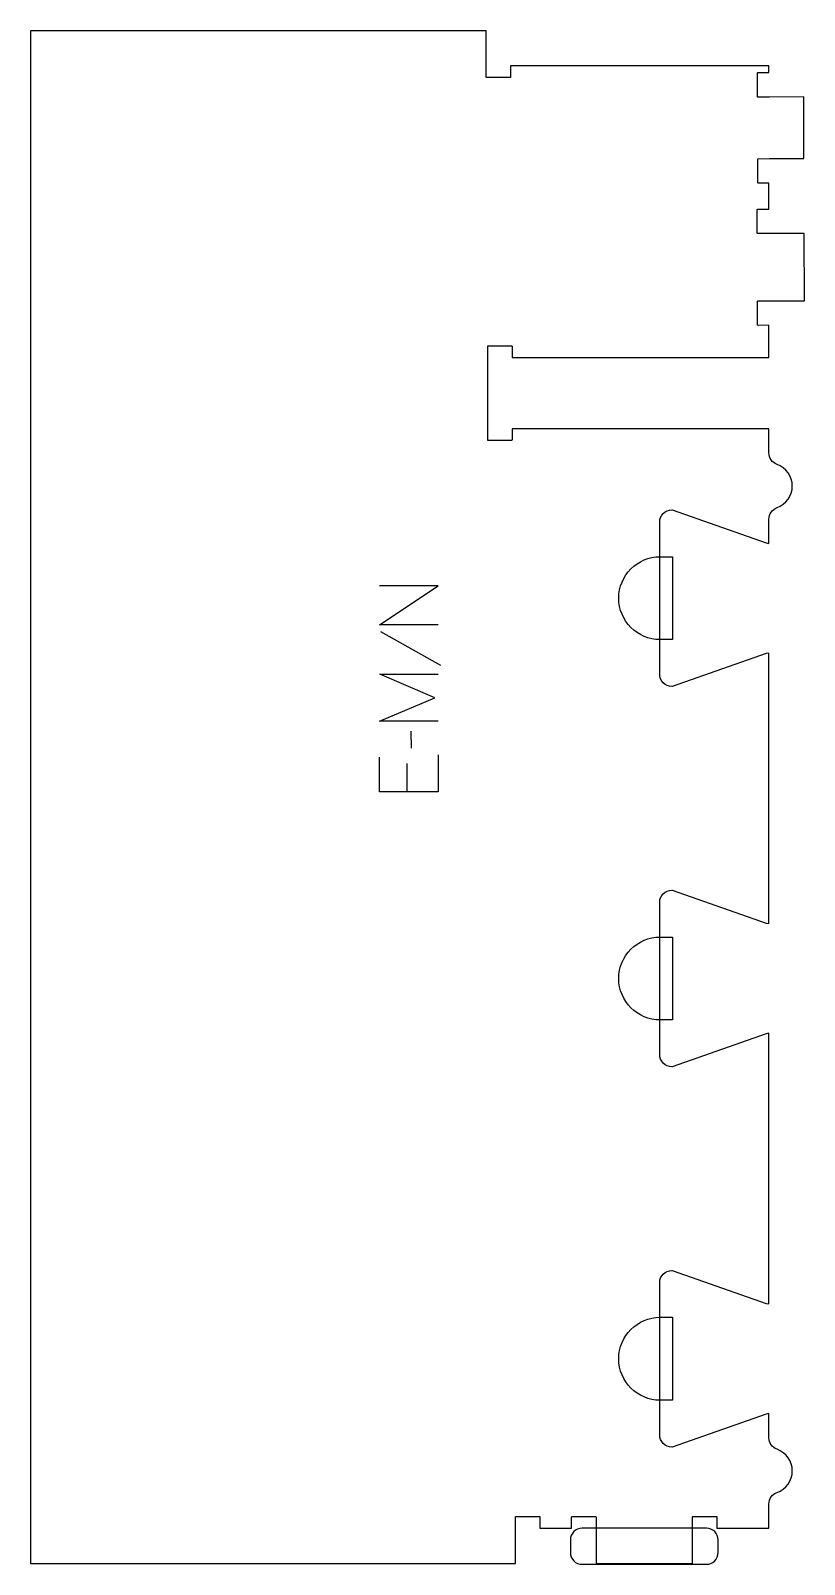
# Model space of a CAD drawing. Header units: millimetres. Extents: x -179 to 218, y -393 to 393.
import ezdxf

# ---------------------------------------------------------------- set-up
doc = ezdxf.new("R2010")
doc.units = ezdxf.units.MM
for name, color, linetype, true_color in [('1_ANYTOOL_1MMDEEP_LABELS_S', 2, 'Continuous', 0xffff00), ('4_ANYTOOL_CUTTHROUGH_OUTSI', 5, 'Continuous', 0x0000ff), ('5_ANYTOOL_HALF_MILL_9MM_IN', 3, 'Continuous', 0x00ff00)]:
    doc.layers.add(name, color=color, linetype=linetype, true_color=true_color)

msp = doc.modelspace()

# ---------------------------------------------------------------- linework, layer by layer
at = {"layer": '1_ANYTOOL_1MMDEEP_LABELS_S'}
for p, q in [((0.47, 85.16), (31.24, 67.97)), ((16.11, 34.16), (16.2, 25.37)), ((13.93, 17.66), (13.93, 3))]:
    msp.add_line(p, q, dxfattribs=at)
for points in [[(30, 88.59), (0, 88.59), (30, 108.64), (0, 108.64)], [(30, 39.3), (0, 39.3), (28.37, 51.3), (0.13, 63.3), (30, 63.3)], [(30, 21.94), (30, 3), (0, 3), (0, 20.83)]]:
    msp.add_lwpolyline(points, dxfattribs=at)
at = {"layer": '4_ANYTOOL_CUTTHROUGH_OUTSI'}
msp.add_lwpolyline([(198.31, 73.97), (150.03, 57.07), (149.94, 57.06, -0.414214), (143.69, 63.31), (143.69, 141.31, -0.414214), (149.94, 147.56), (150.03, 147.54), (198.31, 130.64), (199.69, 130.41), (199.69, 142.81, -0.317837), (203.86, 148.7, 0.707107), (203.86, 170.86, -0.317837), (199.69, 176.75), (199.66, 189.16), (67.94, 189.16), (67.94, 183.41, -0.414214), (67.69, 183.16), (55.69, 183.16, -0.414214), (55.44, 183.41), (55.44, 231.41, -0.414214), (55.69, 231.66), (67.69, 231.66, -0.414214), (67.94, 231.41), (67.94, 225.66), (199.69, 225.66), (199.69, 242.16), (194.16, 242.14, -0.414214), (193.91, 242.39), (193.88, 254.39, -0.414214), (194.13, 254.64), (217.88, 254.7), (217.72, 289.2), (193.97, 289.14, -0.414214), (193.72, 289.39), (193.69, 301.39, -0.414214), (193.94, 301.64), (199.69, 301.66), (199.69, 315.07), (194.24, 315.05, -0.414253), (193.99, 315.3), (193.96, 327.3, -0.414178), (194.21, 327.55), (199.94, 327.57), (217.57, 327.61), (217.57, 359.2), (200.05, 359.16), (194.05, 359.14, -0.414214), (193.8, 359.39), (193.77, 371.39, -0.414204), (194.02, 371.64), (199.69, 371.66), (199.69, 375.16), (67.19, 375.16), (67.19, 369.41, -0.414214), (66.94, 369.16), (54.94, 369.16, -0.414214), (54.69, 369.41), (54.69, 393.16), (-178.98, 393.16), (-178.98, -392.34), (69.69, -392.34), (69.69, -368.59, -0.414214), (69.94, -368.34), (81.94, -368.34, -0.414214), (82.19, -368.59), (82.19, -374.34), (98.52, -374.34), (98.52, -368.59, -0.414214), (98.77, -368.34), (110.77, -368.34, -0.414214), (111.02, -368.59), (111.02, -392.34), (160.52, -392.34), (160.52, -368.59, -0.414214), (160.77, -368.34), (172.77, -368.34, -0.414214), (173.02, -368.59), (173.02, -374.34), (199.69, -374.34), (199.69, -361.94, -0.317837), (203.86, -356.05, 0.707107), (203.86, -333.89, -0.317837), (199.69, -328), (199.69, -315.6), (198.3, -315.83), (150.03, -332.73), (149.94, -332.74, -0.414214), (143.69, -326.49), (143.69, -248.49, -0.414214), (149.94, -242.24), (150.03, -242.26), (198.31, -259.16), (199.69, -259.39), (199.69, -120.7), (198.3, -120.93), (150.03, -137.83), (149.94, -137.84, -0.414214), (143.69, -131.59), (143.69, -53.59, -0.414214), (149.94, -47.34), (150.03, -47.36), (198.31, -64.26), (199.69, -64.49), (199.69, 74.2)], format="xyb", close=True, dxfattribs=at)
at = {"layer": '5_ANYTOOL_HALF_MILL_9MM_IN'}
for points in [[(143.94, 81.06, -1), (143.94, 123.56), (150.19, 123.56), (150.19, 81.06)], [(143.94, -113.84, -1), (143.94, -71.34), (150.19, -71.34), (150.19, -113.84)], [(143.94, -308.74, -1), (143.94, -266.24), (150.19, -266.24), (150.19, -308.74)], [(103.89, -374.34, 0.414214), (97.89, -380.34), (97.89, -386.84, 0.414214), (103.89, -392.84), (167.64, -392.84, 0.414214), (173.64, -386.84), (173.64, -380.34, 0.414214), (167.64, -374.34)]]:
    msp.add_lwpolyline(points, format="xyb", close=True, dxfattribs=at)

doc.saveas('drawing.dxf')
